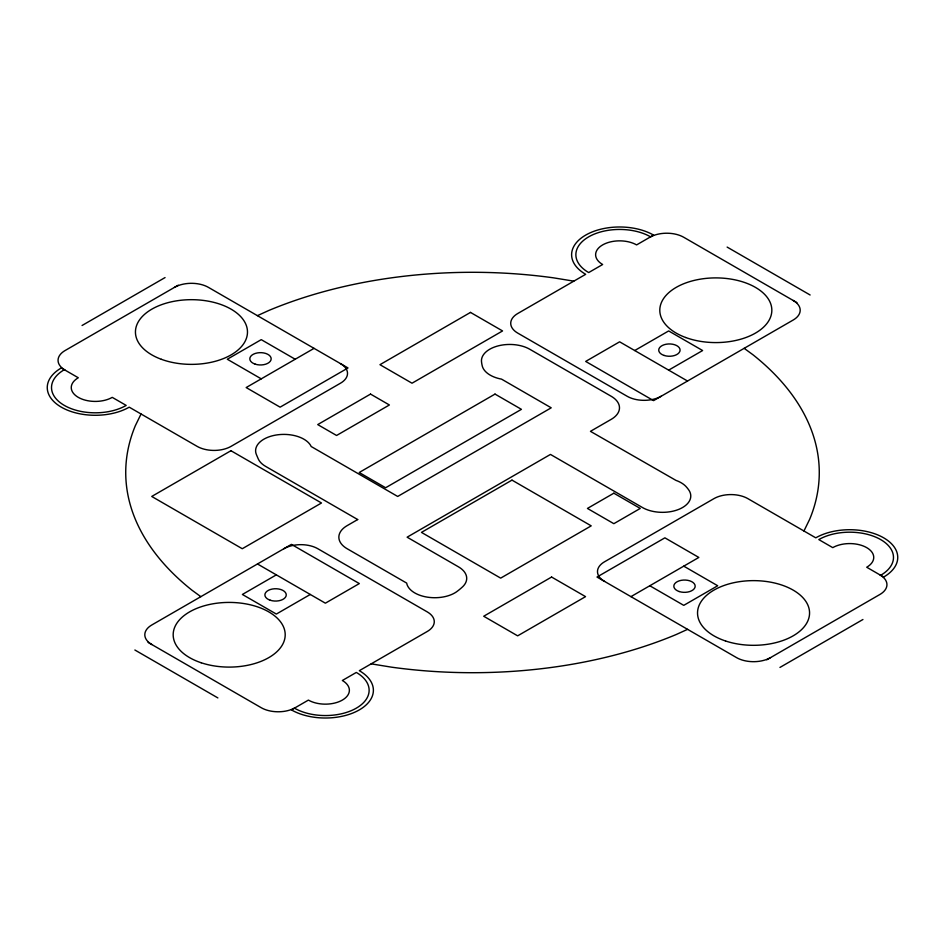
<?xml version="1.0" encoding="UTF-8"?>
<svg xmlns="http://www.w3.org/2000/svg" width="945" height="945" viewBox="0 0 945 945"><rect width="100%" height="100%" fill="white"/><g stroke="black" fill="none" stroke-linecap="round" stroke-linejoin="round"><path stroke-width="1.42" d="M141.053 414.005L135.312 425.758A346.768 200.21 0 0 0 191.953 590.176L200.836 596.673M803.947 530.995L809.688 519.242A346.768 200.21 0 0 0 753.047 354.824L744.164 348.327M82.061 325.493L165.056 277.57M178.251 285.201L65.087 350.536A24.003 13.856 0 0 0 65.087 370.133M314.059 348.362L246.161 387.556L280.11 407.165L348.008 367.959L208.432 287.374A24.003 13.856 0 0 0 174.482 287.374M634.709 350.536L668.658 330.939L702.619 350.536L668.658 370.133M276.342 574.867L242.381 594.464L276.342 614.061L310.291 594.464M630.941 596.638L698.839 557.444L664.89 537.835L596.992 577.041L736.568 657.625A24.003 13.856 0 0 0 770.518 657.625M766.749 659.799L879.913 594.464A24.003 13.856 0 0 0 879.913 574.867M779.944 667.43L862.939 619.507M257.418 315.654L268.675 310.527A346.768 200.21 0 0 1 553.451 277.83L573.828 281.149M687.582 629.346L676.325 634.473A346.768 200.21 0 0 1 391.549 667.17L371.172 663.851M727.13 247.082L810.125 294.994M796.918 302.624L683.755 237.278A24.003 13.856 0 0 0 649.806 237.278M687.523 381.024L619.625 341.818L585.676 361.427L653.574 400.633L793.15 320.048A24.003 13.856 0 0 0 793.15 300.439M683.755 566.149L717.704 585.758L683.755 605.355L649.806 585.758M295.194 359.242L261.245 339.645L227.296 359.242L261.245 378.851M257.477 563.976L325.375 603.182L359.324 583.573L291.426 544.367L151.85 624.952A24.003 13.856 0 0 0 151.85 644.561M148.081 642.376L261.245 707.722A24.003 13.856 0 0 0 295.194 707.722M134.875 650.006L217.87 697.918M64.331 369.696A43.742 25.255 0 0 0 64.331 405.417A43.742 25.255 0 0 0 126.193 405.417L112.242 397.361A24.003 13.856 0 0 1 78.293 397.361A24.003 13.856 0 0 1 78.293 377.764L61.319 367.959A48.018 27.724 0 0 0 61.319 407.165A48.018 27.724 0 0 0 129.217 407.165L197.115 446.359A24.003 13.856 0 0 0 231.064 446.359L340.472 383.209A24.003 13.856 0 0 0 340.472 363.601M294.45 708.159A43.742 25.255 0 0 0 356.312 708.159A43.742 25.255 0 0 0 356.312 672.438L342.35 680.495A24.003 13.856 0 0 1 342.35 700.091A24.003 13.856 0 0 1 308.401 700.091L291.426 709.896A48.018 27.724 0 0 0 359.324 709.896A48.018 27.724 0 0 0 359.324 670.69L427.234 631.496A24.003 13.856 0 0 0 427.234 611.887L317.839 548.726A24.003 13.856 0 0 0 283.878 548.726M880.669 575.304A43.742 25.255 0 0 0 880.669 539.583A43.742 25.255 0 0 0 818.807 539.583L832.758 547.639A24.003 13.856 0 0 1 866.707 547.639A24.003 13.856 0 0 1 866.707 567.236L883.681 577.041A48.018 27.724 0 0 0 883.681 537.835A48.018 27.724 0 0 0 815.783 537.835L747.885 498.641A24.003 13.856 0 0 0 713.936 498.641L604.528 561.791A24.003 13.856 0 0 0 604.528 581.399M650.55 236.841A43.742 25.255 0 0 0 588.688 236.841A43.742 25.255 0 0 0 588.688 272.562L602.65 264.505A24.003 13.856 0 0 1 602.65 244.909A24.003 13.856 0 0 1 636.599 244.909L653.574 235.104A48.018 27.724 0 0 0 585.676 235.104A48.018 27.724 0 0 0 585.676 274.31L517.765 313.504A24.003 13.856 0 0 0 517.765 333.112L627.161 396.274A24.003 13.856 0 0 0 661.122 396.274M230.946 450.718L151.732 496.456L242.274 548.726L321.489 502.988L230.946 450.718M470.492 312.417L379.961 364.687L412.02 383.209L502.563 330.939L470.492 312.417M370.534 394.089L317.721 424.588L336.574 435.48L389.387 404.98L370.534 394.089M495.015 394.089L359.206 472.5L385.619 487.75L521.427 409.339L495.015 394.089M357.694 519.549L347.134 525.644A28.279 16.325 0 0 0 347.134 548.726L406.681 583.1L406.964 584.329A28.279 16.325 0 0 0 427.471 597.169A28.279 16.325 0 0 0 456.352 591.948A93.307 53.865 0 0 0 461.692 587.636A28.279 16.325 0 0 0 458.419 566.811L407.118 537.185L550.462 454.427L642.517 507.559A28.279 16.325 0 0 0 677.482 509.863A28.279 16.325 0 0 0 689.248 490.715A61.874 35.721 0 0 0 686.814 487.466A28.279 16.325 0 0 0 675.923 480.367L590.448 431.333L611.202 419.356A28.279 16.325 0 0 0 611.202 396.274L529.72 349.225A28.279 16.325 0 0 0 498.865 345.705A28.279 16.325 0 0 0 481.454 360.825A78.447 45.289 0 0 0 482.092 365.254A28.279 16.325 0 0 0 499.492 378.709L501.523 379.122L551.218 407.815L397.691 496.456L311.177 446.512L310.539 445.284A28.279 16.325 0 0 0 275.786 435.078A28.279 16.325 0 0 0 256.426 454.628L258.186 458.762A28.279 16.325 0 0 0 265.651 466.405L357.694 519.549M511.989 480.119L421.458 532.389L500.673 578.127L591.216 525.857L511.989 480.119M613.848 493.195L587.436 508.434L613.848 523.684L640.249 508.434L613.848 493.195M551.596 577.041L483.698 616.246L517.647 635.843L585.557 596.638L551.596 577.041M255.162 364.144A10.667 6.154 0 0 0 271.168 358.816A10.667 6.154 0 0 0 255.162 353.477A10.667 6.154 0 0 0 255.162 364.144M161.359 359.301A56.015 32.343 0 0 0 247.425 333.431A56.015 32.343 0 0 0 165.599 303.333A56.015 32.343 0 0 0 161.359 359.301M270.246 600.24A10.667 6.154 0 0 0 286.252 594.901A10.667 6.154 0 0 0 270.246 589.562A10.667 6.154 0 0 0 270.246 600.24M201.179 662.764A56.015 32.343 0 0 0 285.201 634.756A56.015 32.343 0 0 0 201.179 606.749A56.015 32.343 0 0 0 201.179 662.764M679.172 591.523A10.667 6.154 0 0 0 695.177 586.183A10.667 6.154 0 0 0 679.172 580.856A10.667 6.154 0 0 0 679.172 591.523M725.536 640.982A56.015 32.343 0 0 0 809.558 612.974A56.015 32.343 0 0 0 725.536 584.967A56.015 32.343 0 0 0 725.536 640.982M664.087 355.438A10.667 6.154 0 0 0 680.081 350.099A10.667 6.154 0 0 0 664.087 344.76A10.667 6.154 0 0 0 664.087 355.438M685.716 337.519A56.015 32.343 0 0 0 771.781 311.649A56.015 32.343 0 0 0 689.956 281.551A56.015 32.343 0 0 0 685.716 337.519"/></g></svg>
